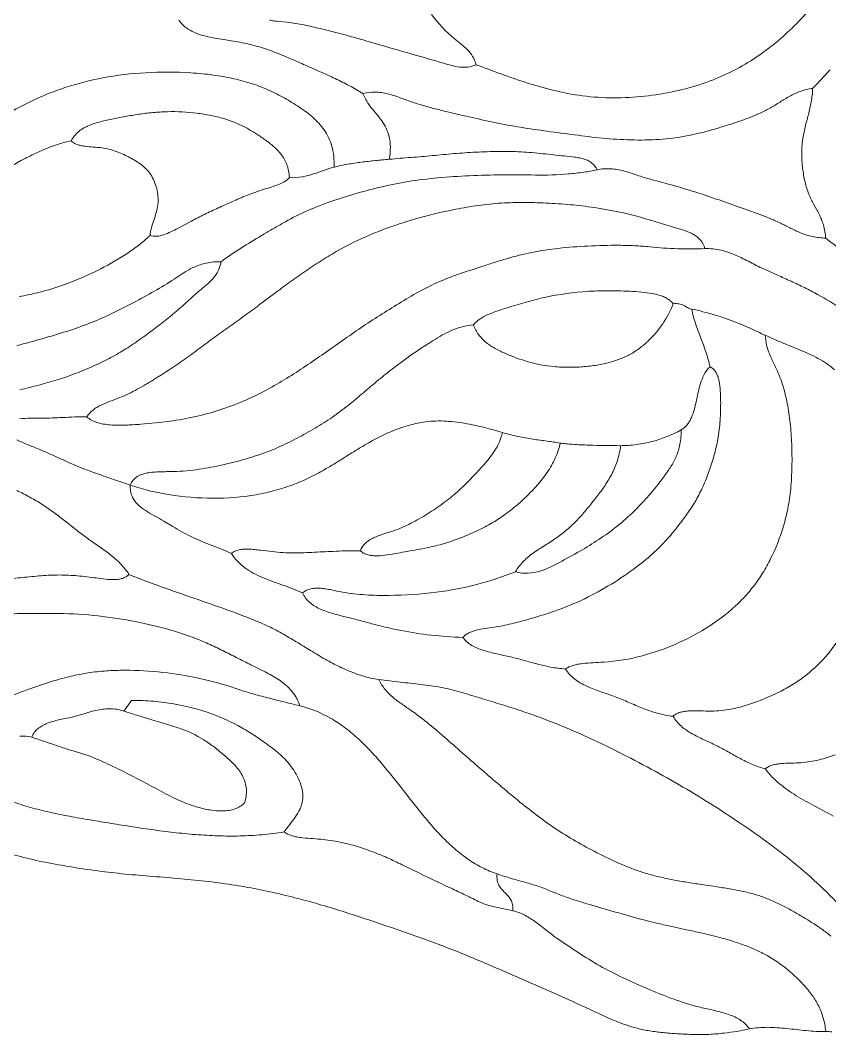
# Model space of a CAD drawing. Header units: millimetres. Extents: x 3808 to 296674, y 522 to 278159.
# Drawn here: x 174808 to 246065, y 536 to 89907 of the extents above; entities that cross this region are included whole.
import ezdxf

# ---------------------------------------------------------------- set-up
doc = ezdxf.new("R2010")
doc.units = ezdxf.units.MM
doc.layers.add('03_SMOOTH_PATHS_WATER_BRIDGES', color=7, linetype='CONTINUOUS', lineweight=18)

msp = doc.modelspace()

# ---------------------------------------------------------------- linework, layer by layer
at = {"layer": '03_SMOOTH_PATHS_WATER_BRIDGES'}
for points in [[(244249, 90803, -0.022248), (242754, 89227, -0.02189), (241134, 87786, -0.026214), (239361, 86493, -0.059424), (235194, 84437, -0.028075), (232741, 83722, -0.02677), (230104, 83257, -0.027776), (227376, 83076, -0.030901), (224647, 83213, -0.028585), (221998, 83678, -0.019564), (219472, 84377, -0.010778), (217105, 85189, -0.001189), (214931, 85995, -0.082846), (214219, 85785, -0.06025), (213493, 85787, -0.033619), (212767, 85927, -0.01004), (212055, 86129, 0.002806), (209370, 86906, -0.001353), (206662, 87686), (205319, 88078, 0.003618), (203971, 88459, 0.006851), (201203, 89170, 0.009828), (199793, 89493, 0.023462), (198298, 89730), (197507, 89808, -0.011287), (197122, 89858, -0.020504), (196758, 89929, -0.032535)], [(196758, 89929, 0.020504), (197122, 89858, 0.011287), (197507, 89808), (198298, 89730, -0.023462), (199793, 89493, -0.009828), (201203, 89170, -0.006851), (203971, 88459, -0.003618), (205319, 88078), (206662, 87686, 0.001353), (209370, 86906, -0.002806), (212055, 86129, 0.01004), (212767, 85927, 0.033619), (213493, 85787, 0.06025), (214219, 85785, 0.082846), (214931, 85995, 0.075037), (214624, 86730, 0.057125), (214165, 87314, 0.028332), (213617, 87808, -0.001077), (213040, 88274, -0.060029), (211016, 90412, -0.024519)], [(244249, 90803, -0.022248), (242754, 89227, -0.02189), (241134, 87786, -0.026214), (239361, 86493, -0.059424), (235194, 84437, -0.028075), (232741, 83722, -0.02677), (230104, 83257, -0.027776), (227376, 83076, -0.030901), (224647, 83213, -0.028585), (221998, 83678, -0.019564), (219472, 84377, -0.010778), (217105, 85189, -0.001189), (214931, 85995, 0.075037), (214624, 86730, 0.057125), (214165, 87314, 0.028332), (213617, 87808, -0.001077), (213040, 88274, -0.060029), (211016, 90412, -0.024519)], [(173122, 81285, -0.065241), (178736, 83977, -0.03278), (182084, 84837, -0.032114), (185816, 85292, -0.030586), (189819, 85279, -0.017266), (191775, 85085, -0.021188), (193601, 84762, -0.025067), (195245, 84310, -0.025342), (196726, 83735, -0.023459), (198083, 83049, -0.019551), (199355, 82260, -0.012143), (199967, 81828, -0.01956), (200550, 81359, -0.027147), (201085, 80839, -0.034337), (201556, 80253, -0.083295), (202230, 78827, -0.04162), (202399, 77958, -0.037731), (202431, 76968, -0.017475), (203631, 77223, -0.012141), (204845, 77407, -0.006849), (206068, 77545, -0.001613), (207292, 77662, 0.047416), (207387, 78770, 0.056143), (207276, 79672, 0.054404), (207006, 80415, 0.039855), (206627, 81048, 0.018142), (206186, 81620, -0.005405), (205731, 82178, -0.02852), (205312, 82772, -0.047831), (204977, 83449, 0.019302), (203783, 84144, 0.012394), (202521, 84775, 0.006108), (201220, 85367), (199906, 85945, 0.001761), (198595, 86523, 0.010664), (197259, 87073, 0.018568), (195855, 87557, 0.024532), (194343, 87934, 0.008923), (193539, 88076), (192720, 88203, -0.006902), (191909, 88339, -0.015688), (191129, 88506, -0.026556), (190403, 88726, -0.040417), (189753, 89022, -0.056512), (189202, 89416, -0.069589), (188773, 89931, 0.039869)], [(188773, 89931, 0.069589), (189202, 89416, 0.056512), (189753, 89022, 0.040417), (190403, 88726, 0.026556), (191129, 88506, 0.015688), (191909, 88339, 0.006902), (192720, 88203), (193539, 88076, -0.008923), (194343, 87934, -0.024532), (195855, 87557, -0.018568), (197259, 87073, -0.010664), (198595, 86523, -0.001761), (199906, 85945), (201220, 85367, -0.006108), (202521, 84775, -0.012394), (203783, 84144, -0.019302), (204977, 83449, -0.075671), (206074, 83580, -0.029773), (206610, 83532, -0.022888), (207140, 83427, -0.015894), (207666, 83280, -0.009163), (208188, 83106, 0.000946), (209230, 82731, 0.012111), (210279, 82395, 0.008649), (211337, 82105, 0.005016), (212407, 81842), (213492, 81591, 0.002634), (215710, 81087, 0.009288), (217986, 80627, 0.009175), (220313, 80256, 0.002521), (222692, 79934, 0.004561), (225128, 79624, 0.014667), (227621, 79406, 0.021375), (230146, 79371, 0.027466), (232593, 79574, 0.026992), (234864, 80030, 0.00884), (235940, 80325, 0.005303), (236987, 80644, 0.005656), (238010, 80977, 0.01033), (239001, 81335, 0.015421), (239950, 81734, 0.020923), (240846, 82190, 0.011083), (241692, 82704, -0.014716), (242546, 83213, -0.038027), (243479, 83641, -0.052791), (244560, 83912, 0.002496), (246103, 85552, -0.006562)], [(174021, 77068, -0.015921), (175226, 77731, -0.012076), (176491, 78338, -0.021212), (177814, 78880, -0.038183), (179282, 79282, -0.097032), (179898, 80065, -0.040393), (180294, 80354, -0.032093), (180738, 80588, -0.023802), (181224, 80779, -0.016385), (181743, 80936, -0.014175), (182855, 81192, -0.005502), (184022, 81425, -0.009523), (185232, 81627, -0.013408), (186478, 81778, -0.017219), (187756, 81854, -0.036271), (190340, 81724, -0.01933), (191574, 81525, -0.022511), (192715, 81241, -0.049303), (194658, 80447, -0.01972), (195509, 79952, -0.013951), (196320, 79404, -0.024071), (197102, 78798, -0.051564), (197785, 78080, -0.074942), (198279, 77184, -0.040417), (198428, 76648, -0.038575), (198495, 76042, 0.049407), (199638, 76126, 0.034324), (200626, 76374, 0.007787), (201532, 76687, -0.023115), (202431, 76968, 0.037731), (202399, 77958, 0.04162), (202230, 78827, 0.083295), (201556, 80253, 0.034337), (201085, 80839, 0.027147), (200550, 81359, 0.01956), (199967, 81828, 0.012143), (199355, 82260, 0.019551), (198083, 83049, 0.023459), (196726, 83735, 0.025342), (195245, 84310, 0.025067), (193601, 84762, 0.021188), (191775, 85085, 0.017266), (189819, 85279, 0.030586), (185816, 85292, 0.032114), (182084, 84837, 0.03278), (178736, 83977, 0.065241), (173122, 81285, 0.057421)], [(246103, 85552, -0.002496), (244560, 83912, -0.03952), (244439, 82714, -0.019683), (244187, 81592, 0.004103), (243901, 80488, 0.026973), (243681, 79341, 0.032743), (243605, 78116, 0.028899), (243681, 76865, 0.029751), (243895, 75665, 0.036192), (244233, 74591, 0.0181), (244444, 74122, 0.010163), (244671, 73684), (244902, 73261, -0.009147), (245126, 72833, -0.043035), (245507, 71893, -0.056142), (245718, 70718, 0.019534), (248723, 68515, 0.024372)], [(174021, 77068, -0.015921), (175226, 77731, -0.012076), (176491, 78338, -0.021212), (177814, 78880, -0.038183), (179282, 79282, 0.063532), (179521, 79099, 0.047465), (179807, 78966, 0.032332), (180130, 78874, 0.020401), (180483, 78813, 0.014417), (181237, 78742, -0.014927), (181995, 78669, -0.056577), (183334, 78326, -0.020186), (183924, 78075, -0.012913), (184475, 77795, -0.014787), (184995, 77499, -0.026858), (185477, 77168, -0.037921), (185912, 76778, -0.045086), (186288, 76304, -0.043221), (186596, 75730, -0.040698), (186816, 75079, -0.042458), (186929, 74381, -0.047675), (186916, 73667, -0.03792), (186772, 72964, -0.012212), (186559, 72277, 0.013308), (186352, 71605, 0.043027), (186227, 70949, -0.025117), (185229, 70092, -0.020075), (184130, 69308, -0.015899), (182955, 68591, -0.012434), (181732, 67936, -0.026158), (179174, 66800, -0.029873), (176309, 65903, -0.01951), (174710, 65564, -0.030641)], [(174514, 61251, 0.007878), (176729, 61851, 0.008173), (178894, 62502, 0.016551), (180973, 63240, 0.017642), (182929, 64102, 0.009555), (184797, 65050, 0.008512), (186616, 66046, 0.015378), (188364, 67113), (188787, 67394, -0.006455), (189214, 67671, -0.033958), (190125, 68169, -0.054355), (191183, 68520, -0.058493), (192477, 68634, -0.019067), (194227, 69828, -0.006391), (196056, 70944, -0.00188), (196978, 71492, -0.005335), (197911, 72029, -0.020459), (199856, 73026, -0.021798), (201957, 73869, -0.0138), (204185, 74586, -0.013289), (206506, 75207, -0.018382), (208957, 75698, -0.016871), (211577, 76023, -0.011124), (214333, 76211, -0.018396), (220152, 76274, 0.028361), (223084, 76367, 0.014694), (224410, 76523, 0.017512), (225579, 76736, 0.135977), (225136, 77331, 0.052325), (224819, 77528, 0.037922), (224452, 77673, 0.02558), (224045, 77777, 0.015864), (223608, 77851, 0.009304), (222686, 77954, -0.000586), (220812, 78156, 0.012841), (218896, 78315, 0.015615), (216909, 78353, 0.010527), (214913, 78288, 0.007274), (212976, 78157, 0.004526), (211089, 77985, -0.005105), (209214, 77823, 0.003825), (207292, 77662, 0.001613), (206068, 77545, 0.006849), (204845, 77407, 0.012141), (203631, 77223, 0.017475), (202431, 76968, 0.023115), (201532, 76687, -0.007787), (200626, 76374, -0.034324), (199638, 76126, -0.049407), (198495, 76042, -0.071652), (197995, 75653, -0.041257), (197385, 75370, -0.01725), (196713, 75146, 0.002585), (196026, 74940, 0.020157), (194724, 74469, 0.008038), (193479, 73937, 0.003342), (192236, 73380, 0.007573), (191026, 72806, 0.006871), (189870, 72211), (188694, 71586, -0.010966), (188071, 71269, -0.031528), (187438, 71012, -0.060879), (186817, 70882, -0.098904), (186227, 70949, -0.025117), (185229, 70092, -0.020075), (184130, 69308, -0.015899), (182955, 68591, -0.012434), (181732, 67936, -0.026158), (179174, 66800, -0.029873), (176309, 65903, -0.01951), (174710, 65564, -0.030641)], [(248723, 68515, -0.019534), (245718, 70718, -0.049137), (244548, 70856, -0.040599), (243549, 71166, -0.021189), (242650, 71575, 0.003132), (241778, 72012, 0.013133), (240876, 72416, 0.008808), (239941, 72788, 0.004805), (238984, 73138), (238018, 73479, 0.001285), (236081, 74159, 0.007239), (234116, 74812, 0.007635), (232098, 75409, 0.002991), (230045, 75969, -0.0119), (229527, 76123, -0.003366), (229002, 76297, 0.004629), (228468, 76471, 0.012379), (227923, 76630, 0.020015), (227363, 76753, 0.02731), (226788, 76824, 0.071784), (225579, 76736, -0.017512), (224410, 76523, -0.014694), (223084, 76367, -0.028361), (220152, 76274, 0.018396), (214333, 76211, 0.011124), (211577, 76023, 0.016871), (208957, 75698, 0.018382), (206506, 75207, 0.013289), (204185, 74586, 0.0138), (201957, 73869, 0.021798), (199856, 73026, 0.020459), (197911, 72029, 0.005335), (196978, 71492, 0.00188), (196056, 70944, 0.006391), (194227, 69828, 0.019067), (192477, 68634, -0.075768), (192238, 67838, -0.064305), (191828, 67211, -0.036726), (191311, 66693, -0.006321), (190750, 66219, 0.00957), (189650, 65249, -0.006507), (188557, 64273, -0.011755), (187418, 63342, -0.00639), (186239, 62448, -0.007759), (185037, 61580, -0.015508), (183785, 60763, -0.017616), (182455, 60022, -0.01472), (181052, 59354, -0.028523), (178042, 58224, -0.011234), (176429, 57765, -0.004611), (174773, 57350, -0.003715)], [(174732, 54806, -0.020706), (175719, 54847), (176696, 54847, 0.008302), (177615, 54870, 0.002154), (178530, 54913, -0.011657), (180671, 54977, -0.086737), (181216, 55573, -0.030916), (181553, 55806, -0.022347), (181923, 56007, -0.022088), (182725, 56346, 0.004066), (183549, 56662, 0.028407), (185095, 57395, 0.014247), (186533, 58236, 0.016235), (189284, 60049, 0.005793), (190601, 61013, -0.002439), (191910, 61984, -0.003414), (193238, 62936, 0.002809), (194569, 63887, 0.003877), (195879, 64858), (197181, 65837, -0.003635), (198492, 66806, -0.006177), (199826, 67752, -0.009078), (201198, 68664, -0.012329), (202620, 69523, -0.029747), (205667, 71031, -0.014068), (207318, 71671, -0.011921), (209034, 72238, -0.022777), (212650, 73160, -0.01298), (214614, 73518, -0.017603), (216652, 73763, -0.018035), (218722, 73856, -0.013188), (220829, 73819, -0.010945), (222969, 73682, -0.012618), (225056, 73450, -0.029924), (228850, 72701, -0.009319), (230626, 72195, 0.001841), (232385, 71665, -0.011132), (233256, 71398, -0.017887), (233668, 71241, -0.027744), (234050, 71055, -0.038897), (234391, 70828, -0.049747), (234682, 70549, -0.114842), (235069, 69792, -0.068732), (236508, 69647, -0.02587), (237177, 69451, -0.018915), (237820, 69197, -0.01173), (238444, 68905, -0.004514), (239054, 68596, 0.002831), (239657, 68288, 0.010526), (240257, 68000), (241462, 67461, -0.003024), (242660, 66916, -0.006359), (243840, 66353, -0.009857), (244989, 65758, -0.020191), (247169, 64448, -0.013189)], [(247169, 64448, 0.020191), (244989, 65758, 0.009857), (243840, 66353, 0.006359), (242660, 66916, 0.003024), (241462, 67461), (240257, 68000, -0.010526), (239657, 68288, -0.002831), (239054, 68596, 0.004514), (238444, 68905, 0.01173), (237820, 69197, 0.018915), (237177, 69451, 0.02587), (236508, 69647, 0.068732), (235069, 69792, -0.018377), (232681, 69780, -0.017441), (230216, 69951, 0.013568), (228882, 70048, 0.010358), (227505, 70084, 0.014215), (224759, 70015, 0.014654), (222197, 69815, 0.022624), (219837, 69453, 0.020758), (217637, 68901, 0.005312), (216577, 68579, 0.001661), (215529, 68244), (214489, 67907, 0.004864), (213462, 67561, 0.00846), (212459, 67192, 0.012333), (211489, 66789, 0.023106), (209665, 65863, 0.010279), (207938, 64836, 0.004497), (206248, 63773, 0.006573), (204591, 62680, 0.004599), (202972, 61552, -0.001539), (201358, 60414, -0.006416), (199718, 59297, -0.01005), (198034, 58229, -0.01488), (196286, 57238, -0.019974), (194425, 56350, -0.045672), (190253, 54997, -0.021378), (187959, 54589, -0.013849), (185429, 54322, -0.011856), (184060, 54237, -0.011805), (183380, 54230, -0.017038), (182726, 54260, -0.024176), (182112, 54339, -0.034217), (181554, 54477, -0.047997), (181069, 54686, -0.064363), (180671, 54977, 0.011657), (178530, 54913, -0.002154), (177615, 54870, -0.008302), (176696, 54847), (175719, 54847, 0.020706), (174732, 54806, 0.019692)], [(174773, 57350, 0.004611), (176429, 57765, 0.011234), (178042, 58224, 0.028523), (181052, 59354, 0.01472), (182455, 60022, 0.017616), (183785, 60763, 0.015508), (185037, 61580, 0.007759), (186239, 62448, 0.00639), (187418, 63342, 0.011755), (188557, 64273, 0.006507), (189650, 65249, -0.00957), (190750, 66219, 0.006321), (191311, 66693, 0.036726), (191828, 67211, 0.064305), (192238, 67838, 0.075768), (192477, 68634, 0.058493), (191183, 68520, 0.054355), (190125, 68169, 0.033958), (189214, 67671, 0.006455), (188787, 67394), (188364, 67113, -0.015378), (186616, 66046, -0.008512), (184797, 65050, -0.009555), (182929, 64102, -0.017642), (180973, 63240, -0.016551), (178894, 62502, -0.008173), (176729, 61851, -0.007878), (174514, 61251, -0.014328)], [(174504, 52956, 0.016206), (174973, 52725, 0.009487), (175462, 52514, 0.000615), (176462, 52114, -0.008475), (177439, 51693, -0.002163), (178397, 51256, 0.004297), (179359, 50822, 0.010472), (180346, 50412, 0.007178), (181370, 50032, 0.003554), (182415, 49669), (183462, 49314, -0.003348), (184491, 48958, -0.164048), (185068, 49685, -0.05928), (185492, 49893, -0.03979), (185985, 50024, -0.024639), (186529, 50096, -0.013417), (187108, 50129, -0.004472), (187704, 50141, 0.003718), (188301, 50153, 0.028676), (190551, 50354, 0.018739), (192626, 50743, 0.014887), (194590, 51238, 0.020696), (196439, 51845, 0.021045), (198158, 52583, 0.014232), (199781, 53419, 0.01328), (201335, 54323, 0.019201), (202805, 55311, 0.015698), (204178, 56395, 0.002118), (205508, 57523, -0.006424), (206853, 58637, -0.00979), (208238, 59710, -0.019898), (211164, 61697, -0.011772), (211932, 62158, -0.025779), (212751, 62568, -0.078914), (214699, 63079, -0.066297), (215275, 63587, -0.043202), (215978, 63975, -0.023459), (216765, 64282, -0.007517), (217590, 64548, -0.005725), (219252, 65050, -0.015436), (220979, 65491, -0.03868), (224828, 66028, -0.01756), (226908, 66080, -0.014712), (228993, 66000, -0.014532), (229999, 65907, -0.033622), (230923, 65734, -0.027147), (231336, 65600, -0.036122), (231707, 65426, -0.046085), (232028, 65205, -0.054727), (232292, 64931, -0.083542), (232811, 64919, -0.063535), (233211, 64780, -0.005279), (233556, 64601, 0.06407), (233912, 64468, -0.019075), (235886, 63965, -0.018945), (237537, 63405, -0.014002), (238996, 62798, -0.004763), (240394, 62153, 0.009599), (241414, 61699, 0.004214), (242394, 61296, -0.002142), (243328, 60917, -0.009466), (244209, 60535, -0.017632), (245033, 60124, -0.026122), (245795, 59657, -0.033726), (246488, 59108, -0.038655)], [(246488, 59108, 0.033726), (245795, 59657, 0.026122), (245033, 60124, 0.017632), (244209, 60535, 0.009466), (243328, 60917, 0.002142), (242394, 61296, -0.004214), (241414, 61699, -0.009599), (240394, 62153, 0.047922), (240511, 61276, 0.038396), (240751, 60524, 0.018461), (241061, 59842, -0.005816), (241385, 59173, -0.032532), (241933, 57734, -0.026836), (242331, 56148, -0.021841), (242588, 54428, -0.016879), (242721, 52564, -0.01483), (242740, 50579, -0.018809), (242632, 48641, -0.024398), (242382, 46908, -0.024138), (241994, 45339, -0.042751), (240866, 42479, -0.022802), (240160, 41202, -0.026334), (239352, 40031, -0.026265), (238434, 38964, -0.023065), (237415, 37993, -0.04085), (235125, 36314, -0.035618), (232513, 34956, -0.037783), (229572, 33924, -0.049298), (226169, 33359, -0.003378), (225226, 33309, 0.016377), (224304, 33238, 0.017584), (223873, 33173, 0.026038), (223473, 33076, 0.036897), (223113, 32939, 0.049772), (222801, 32755, 0.050709), (223169, 32267, 0.04308), (223617, 31861, 0.033237), (224132, 31522, 0.023545), (224698, 31234, 0.014904), (225301, 30984, 0.007258), (225926, 30757), (226559, 30537, -0.006914), (227185, 30310, -0.011707), (228390, 29810, 0.008471), (229588, 29302, 0.026872), (230862, 28868, 0.039112), (232292, 28588, -0.079367), (232559, 28799, -0.057009), (232897, 28940, -0.037134), (233292, 29024, -0.02301), (233730, 29064, -0.013081), (234200, 29074, -0.005493), (234687, 29065, 0.00903), (235660, 29049, 0.045345), (237396, 29226, 0.01777), (238173, 29406, 0.01234), (238910, 29624, 0.039297), (241632, 30733, 0.022714), (242857, 31422, 0.026464), (243983, 32210, 0.052095), (245923, 34098, 0.051983), (247475, 36376, 0.022934)], [(246412, 19792, 0.004459), (245585, 20237), (244752, 20678, -0.005303), (243927, 21126, -0.010368), (243123, 21595, -0.015719), (242354, 22100, -0.021342), (241634, 22653, -0.026993), (240976, 23268, -0.032106), (240394, 23958, -0.036052), (239210, 24369, -0.022421), (238139, 24890, -0.005155), (237118, 25459, 0.012844), (236084, 26015, 0.007089), (235546, 26271), (235002, 26522, -0.006841), (234463, 26778, -0.014181), (233943, 27053, -0.022163), (233453, 27359, -0.030678), (233006, 27708, -0.084624), (232292, 28588, -0.039112), (230862, 28868, -0.026872), (229588, 29302, -0.008471), (228390, 29810, 0.011707), (227185, 30310, 0.006914), (226559, 30537), (225926, 30757, -0.007258), (225301, 30984, -0.014904), (224698, 31234, -0.023545), (224132, 31522, -0.033237), (223617, 31861, -0.04308), (223169, 32267, -0.050709), (222801, 32755, -0.026893), (221497, 32929, -0.017261), (220294, 33202, -0.004189), (219135, 33518, 0.009723), (217967, 33823, 0.004825), (217364, 33958), (216758, 34089, -0.007879), (216162, 34229, -0.015038), (215588, 34392, -0.02351), (215049, 34591, -0.033623), (214558, 34839, -0.04481), (214129, 35148, -0.054602), (213773, 35532, -0.018883), (210968, 35736, -0.020718), (208354, 36136, -0.009236), (207118, 36404, -0.005543), (205916, 36703, -0.0015), (204727, 37016, 0.002628), (203535, 37327), (202934, 37479, -0.007041), (202341, 37639, -0.013924), (201768, 37820, -0.021931), (201228, 38033, -0.031369), (200734, 38292, -0.041821), (200298, 38609, -0.109148), (199653, 39468, 0.014502), (198792, 39823, 0.005343), (197904, 40149, -0.00331), (197012, 40472, -0.01228), (196142, 40818, -0.022324), (195321, 41213, -0.033814), (194574, 41680, -0.045919), (193926, 42248, -0.055572), (193403, 42940, 0.006265), (192517, 43304), (191613, 43662, -0.005688), (190716, 44028, -0.012062), (189848, 44419, -0.013145), (189024, 44846, -0.007639), (188232, 45299), (187449, 45766, 0.004281), (186655, 46234), (186250, 46467, -0.010624), (185852, 46708, -0.020912), (185477, 46968, -0.032466), (185141, 47260, -0.044592), (184859, 47593, -0.054448), (184646, 47980, -0.057845), (184518, 48431, -0.053343), (184491, 48958, 0.003348), (183462, 49314), (182415, 49669, -0.003554), (181370, 50032, -0.007178), (180346, 50412, -0.010472), (179359, 50822, -0.004297), (178397, 51256, 0.002163), (177439, 51693, 0.008475), (176462, 52114, -0.000615), (175462, 52514, -0.009487), (174973, 52725, -0.016206), (174504, 52956, -0.023673)], [(173426, 40645, -0.006519), (175018, 40816, -0.005424), (176641, 40967, -0.019277), (178259, 41038, -0.022235), (179856, 40962, -0.011776), (181479, 40774, 0.007876), (182308, 40668, 0.033393), (183103, 40630, 0.030291), (183471, 40663, 0.042274), (183810, 40743, 0.05522), (184114, 40881, 0.064599), (184375, 41088, 0.051769), (183609, 42047, 0.033348), (182695, 42858, 0.014239), (181698, 43586, -0.004156), (180683, 44296, -0.009256), (179701, 45038), (178736, 45796, 0.007651), (177760, 46543, 0.01586), (176742, 47248, 0.017554), (175658, 47890, 0.013402), (174516, 48475, 0.009578)], [(174516, 48475, -0.013402), (175658, 47890, -0.017554), (176742, 47248, -0.01586), (177760, 46543, -0.007651), (178736, 45796), (179701, 45038, 0.009256), (180683, 44296, 0.004156), (181698, 43586, -0.014239), (182695, 42858, -0.033348), (183609, 42047, -0.051769), (184375, 41088, 0.011012), (187202, 40006, 0.00345), (190096, 38993, -0.003838), (192986, 37978, -0.01145), (195804, 36892, -0.021075), (197154, 36259, -0.012908), (198458, 35536, -0.004792), (199735, 34768, 0.00333), (201003, 33999, 0.011675), (202281, 33276, 0.02036), (203589, 32643, 0.029092), (204944, 32146, 0.03686), (206366, 31829, 0.009045), (208246, 31598, -0.002934), (210066, 31398, -0.015855), (211836, 31135, -0.028475), (213570, 30719, 0.001007), (215274, 30203, -0.001679), (216951, 29693, -0.004476), (218599, 29170, -0.007342), (220216, 28614, -0.015327), (223354, 27366, -0.01076), (226372, 25978, -0.016962), (232109, 22957, -0.016811), (237541, 19611, -0.01017), (240132, 17818, -0.013493), (242616, 15920, -0.017034), (244968, 13885, -0.020799), (247154, 11683, -0.019858)], [(246168, 9227, 0.01803), (245342, 9853, 0.012281), (244470, 10434, 0.006791), (243570, 10985, 0.007139), (242651, 11518, 0.012918), (241701, 12019, 0.018067), (240701, 12469, 0.022167), (239631, 12850, 0.019422), (238480, 13150, 0.01203), (237266, 13387, 0.005816), (236013, 13586), (234747, 13771, -0.004013), (233491, 13966, -0.007024), (232259, 14185, -0.010378), (231063, 14441, -0.014227), (229917, 14746, -0.028361), (227788, 15520, -0.016805), (225815, 16449, -0.012059), (223926, 17462, -0.016115), (222125, 18563, -0.015302), (220423, 19765, -0.009149), (218795, 21038, -0.008458), (215642, 23690, -0.001607), (212546, 26401, 0.007042), (210986, 27742, 0.019221), (209350, 29006, 0.001251), (208492, 29600, -0.021419), (207664, 30223, -0.044984), (206933, 30944, -0.065064), (206366, 31829, -0.03686), (204944, 32146, -0.029092), (203589, 32643, -0.02036), (202281, 33276, -0.011675), (201003, 33999, -0.00333), (199735, 34768, 0.004792), (198458, 35536, 0.012908), (197154, 36259, 0.021075), (195804, 36892, 0.01145), (192986, 37978, 0.003838), (190096, 38993, -0.00345), (187202, 40006, -0.011012), (184375, 41088, -0.064599), (184114, 40881, -0.05522), (183810, 40743, -0.042274), (183471, 40663, -0.030291), (183103, 40630, -0.033393), (182308, 40668, -0.007876), (181479, 40774, 0.011776), (179856, 40962, 0.022235), (178259, 41038, 0.019277), (176641, 40967, 0.005424), (175018, 40816, 0.006519), (173426, 40645, 0.009725)], [(172799, 29916, -0.009184), (175403, 30917, -0.006708), (176759, 31394, -0.011658), (178167, 31831, -0.016171), (179635, 32199, -0.020097), (181175, 32467, -0.019703), (182788, 32613, -0.016492), (184447, 32644, -0.027206), (187757, 32412, -0.025547), (190865, 31867, -0.026336), (193708, 31058, 0.011703), (195048, 30634, 0.007786), (196405, 30263, 0.003045), (197841, 29904, -0.001157), (199421, 29514, 0.087575), (198765, 30727, 0.037035), (198319, 31211, 0.029635), (197810, 31632, 0.021746), (197253, 32005, 0.014187), (196661, 32342, 0.007146), (196047, 32657), (195425, 32966, -0.002928), (194185, 33593, 0.002582), (192944, 34223, 0.007992), (191682, 34829, 0.013119), (190380, 35389, 0.027749), (187599, 36310, 0.020917), (184559, 36999, 0.020711), (181255, 37477, 0.027093), (177744, 37646, -0.003566), (176836, 37647), (175916, 37653, 0.005001), (174998, 37648, 0.009638), (174098, 37618, 0.015069)], [(174098, 37618, -0.009638), (174998, 37648, -0.005001), (175916, 37653), (176836, 37647, 0.003566), (177744, 37646, -0.027093), (181255, 37477, -0.020711), (184559, 36999, -0.020917), (187599, 36310, -0.027749), (190380, 35389, -0.013119), (191682, 34829, -0.007992), (192944, 34223, -0.002582), (194185, 33593, 0.002928), (195425, 32966), (196047, 32657, -0.007146), (196661, 32342, -0.014187), (197253, 32005, -0.021746), (197810, 31632, -0.029635), (198319, 31211, -0.037035), (198765, 30727, -0.087575), (199421, 29514, -0.069685), (202129, 28415, -0.028926), (203324, 27630, -0.02378), (204433, 26720, -0.01846), (205474, 25709, -0.013321), (206460, 24621, -0.008467), (207408, 23478, -0.003852), (208333, 22306), (209251, 21128, 0.005208), (210178, 19967, 0.009969), (211128, 18847, 0.015054), (212117, 17792, 0.020482), (213162, 16826, 0.026072), (214278, 15973, 0.031338), (215479, 15256, 0.035481), (216782, 14699, 0.012444), (218100, 14283, 0.002532), (219276, 13952, -0.011184), (220367, 13626, -0.024217), (221427, 13224, 0.015556), (222518, 12786, 0.010325), (223657, 12397, 0.005616), (224826, 12038), (226010, 11693, 0.002191), (228383, 11006, 0.010055), (230807, 10370, 0.004889), (232054, 10087), (233313, 9817, -0.002485), (234569, 9544, -0.006276), (235806, 9253, -0.009785), (237011, 8928, -0.01307), (238171, 8557, -0.016801), (239275, 8131, -0.02101), (240311, 7638, -0.045394), (242160, 6429, -0.040146), (243741, 4953, -0.025745), (244436, 4119, -0.039344), (245029, 3182, -0.048215), (245472, 2094, -0.049481), (245718, 810, -0.013071), (246262, 798, -0.005163)], [(247475, 36376, -0.051983), (245923, 34098, -0.052095), (243983, 32210, -0.026464), (242857, 31422, -0.022714), (241632, 30733, -0.039297), (238910, 29624, -0.01234), (238173, 29406, -0.01777), (237396, 29226, -0.045345), (235660, 29049, -0.00903), (234687, 29065, 0.005493), (234200, 29074, 0.013081), (233730, 29064, 0.02301), (233292, 29024, 0.037134), (232897, 28940, 0.057009), (232559, 28799, 0.079367), (232292, 28588, 0.084624), (233006, 27708, 0.030678), (233453, 27359, 0.022163), (233943, 27053, 0.014181), (234463, 26778, 0.006841), (235002, 26522), (235546, 26271, -0.007089), (236084, 26015, -0.012844), (237118, 25459, 0.005155), (238139, 24890, 0.022421), (239210, 24369, 0.036052), (240394, 23958, -0.065398), (240665, 24148, -0.047121), (240993, 24281, -0.031511), (241366, 24368, -0.019936), (241775, 24421, -0.015507), (242653, 24465, 0.010328), (243539, 24501, 0.043863), (245124, 24756, 0.014468), (245842, 24959, 0.00751), (246535, 25187, 0.012594)], [(174768, 26834, -0.101351), (175810, 26736, -0.124831), (176356, 27495, -0.047564), (176741, 27762, -0.03467), (177182, 27971, -0.023344), (177668, 28136, -0.014053), (178185, 28269, -0.00623), (178720, 28385), (179259, 28495, 0.016991), (179798, 28629, 0.006094), (180340, 28791, -0.004154), (180891, 28957, -0.014028), (181454, 29106, -0.023585), (182034, 29212, -0.032268), (182634, 29254, -0.081302), (183912, 29051), (184606, 29977, -0.028377), (186565, 29916, -0.022513), (188336, 29675, -0.018686), (189999, 29314, -0.021717), (191549, 28845, -0.044964), (194302, 27582, -0.016958), (195571, 26801, -0.013626), (196757, 25967, -0.010411), (197308, 25542, -0.01847), (197828, 25090, -0.053784), (198772, 23998, -0.031454), (199184, 23314, -0.040728), (199504, 22558, -0.056172), (199671, 21768, -0.076655), (199626, 20980, -0.03812), (199510, 20597, -0.028938), (199340, 20227, -0.035538), (198901, 19533, -0.011689), (198426, 18918), (198212, 18647, 0.014338), (198032, 18403, 0.049842), (198331, 18218, 0.03706), (198677, 18080, 0.026146), (199061, 17980, 0.017579), (199475, 17909, 0.015939), (200358, 17825, -0.004585), (201259, 17758, -0.028615), (202942, 17509, -0.023118), (204479, 17113, -0.017621), (205919, 16617, -0.014079), (207284, 16047, -0.008205), (208597, 15426), (209892, 14788, 0.004365), (212515, 13539, -0.001526), (213830, 12920, -0.005413), (215129, 12287, 0.035939), (215781, 12017, 0.022682), (216479, 11822, 0.007117), (217262, 11652, -0.004729), (218171, 11458, 0.071457), (218143, 12008, 0.075744), (217986, 12431, 0.052898), (217745, 12768, 0.017118), (217463, 13065, -0.020103), (217182, 13363, -0.05547), (216947, 13706, -0.07644), (216799, 14137, -0.070142), (216782, 14699, -0.035481), (215479, 15256, -0.031338), (214278, 15973, -0.026072), (213162, 16826, -0.020482), (212117, 17792, -0.015054), (211128, 18847, -0.009969), (210178, 19967, -0.005208), (209251, 21128), (208333, 22306, 0.003852), (207408, 23478, 0.008467), (206460, 24621, 0.013321), (205474, 25709, 0.01846), (204433, 26720, 0.02378), (203324, 27630, 0.028926), (202129, 28415, 0.069685), (199421, 29514, 0.001157), (197841, 29904, -0.003045), (196405, 30263, -0.007786), (195048, 30634, -0.011703), (193708, 31058, 0.026336), (190865, 31867, 0.025547), (187757, 32412, 0.027206), (184447, 32644, 0.016492), (182788, 32613, 0.019703), (181175, 32467, 0.020097), (179635, 32199, 0.016171), (178167, 31831, 0.011658), (176759, 31394, 0.006708), (175403, 30917, 0.009184), (172799, 29916, 0.010366)], [(247154, 11683, 0.020799), (244968, 13885, 0.017034), (242616, 15920, 0.013493), (240132, 17818, 0.01017), (237541, 19611, 0.016811), (232109, 22957, 0.016962), (226372, 25978, 0.01076), (223354, 27366, 0.015327), (220216, 28614, 0.007342), (218599, 29170, 0.004476), (216951, 29693, 0.001679), (215274, 30203, -0.001007), (213570, 30719, 0.028475), (211836, 31135, 0.015855), (210066, 31398, 0.002934), (208246, 31598, -0.009045), (206366, 31829, 0.065064), (206933, 30944, 0.044984), (207664, 30223, 0.021419), (208492, 29600, -0.001251), (209350, 29006, -0.019221), (210986, 27742, -0.007042), (212546, 26401, 0.001607), (215642, 23690, 0.008458), (218795, 21038, 0.009149), (220423, 19765, 0.015302), (222125, 18563, 0.016115), (223926, 17462, 0.012059), (225815, 16449, 0.016805), (227788, 15520, 0.028361), (229917, 14746, 0.014227), (231063, 14441, 0.010378), (232259, 14185, 0.007024), (233491, 13966, 0.004013), (234747, 13771), (236013, 13586, -0.005816), (237266, 13387, -0.01203), (238480, 13150, -0.019422), (239631, 12850, -0.022167), (240701, 12469, -0.018067), (241701, 12019, -0.012918), (242651, 11518, -0.007139), (243570, 10985, -0.006791), (244470, 10434, -0.012281), (245342, 9853, -0.01803), (246168, 9227, -0.023924)], [(174768, 26834, -0.101351), (175810, 26736, -0.008538), (176734, 26440, -0.001693), (177708, 26107, 0.00416), (178711, 25769, 0.01011), (179724, 25459, -0.031554), (181632, 24783, -0.009862), (182525, 24384, -0.005201), (183398, 23962, -0.008841), (186823, 22184, 0.0026), (187656, 21737, 0.010998), (188509, 21309, 0.018073), (189416, 20918, 0.022796), (190412, 20584, 0.029655), (191509, 20336, 0.046318), (192632, 20254, 0.033047), (193172, 20303, 0.041711), (193682, 20428, 0.05097), (194149, 20639, 0.058171), (194560, 20949, 0.047187), (194700, 21663, 0.05231), (194695, 22307, 0.099038), (194335, 23412, 0.036602), (194021, 23890, 0.026624), (193644, 24331, 0.017303), (193226, 24741, 0.008745), (192787, 25129, 0.013694), (191895, 25858, 0.02235), (190962, 26514, 0.063243), (188818, 27532, 0.004372), (187577, 27924, 0.001398), (186304, 28310), (185061, 28687, -0.004832), (183912, 29051), (184606, 29977, -0.028377), (186565, 29916, -0.022513), (188336, 29675, -0.018686), (189999, 29314, -0.021717), (191549, 28845, -0.044964), (194302, 27582, -0.016958), (195571, 26801, -0.013626), (196757, 25967, -0.010411), (197308, 25542, -0.01847), (197828, 25090, -0.053784), (198772, 23998, -0.031454), (199184, 23314, -0.040728), (199504, 22558, -0.056172), (199671, 21768, -0.076655), (199626, 20980, -0.03812), (199510, 20597, -0.028938), (199340, 20227, -0.035538), (198901, 19533, -0.011689), (198426, 18918), (198212, 18647, 0.014338), (198032, 18403, -0.019141), (196087, 18155, -0.016603), (194136, 18047, -0.013995), (192184, 18059, -0.011399), (190236, 18169, -0.008852), (188297, 18358, -0.006356), (186372, 18606, -0.003885), (184466, 18890, -0.001393), (182583, 19191, -0.00183), (180730, 19496, -0.005423), (178920, 19821, -0.009371), (177168, 20189, -0.013809), (175489, 20623, -0.018825), (173897, 21148, -0.024382)], [(246535, 25187, -0.00751), (245842, 24959, -0.014468), (245124, 24756, -0.043863), (243539, 24501, -0.010328), (242653, 24465, 0.015507), (241775, 24421, 0.019936), (241366, 24368, 0.031511), (240993, 24281, 0.047121), (240665, 24148, 0.065398), (240394, 23958, 0.032106), (240976, 23268, 0.026993), (241634, 22653, 0.021342), (242354, 22100, 0.015719), (243123, 21595, 0.010368), (243927, 21126, 0.005303), (244752, 20678), (245585, 20237, -0.004459), (246412, 19792, -0.043116)], [(173897, 21148, 0.018825), (175489, 20623, 0.013809), (177168, 20189, 0.009371), (178920, 19821, 0.005423), (180730, 19496, 0.00183), (182583, 19191, 0.001393), (184466, 18890, 0.003885), (186372, 18606, 0.006356), (188297, 18358, 0.008852), (190236, 18169, 0.011399), (192184, 18059, 0.013995), (194136, 18047, 0.016603), (196087, 18155, 0.019141), (198032, 18403, 0.049842), (198331, 18218, 0.03706), (198677, 18080, 0.026146), (199061, 17980, 0.017579), (199475, 17909, 0.015939), (200358, 17825, -0.004585), (201259, 17758, -0.028615), (202942, 17509, -0.023118), (204479, 17113, -0.017621), (205919, 16617, -0.014079), (207284, 16047, -0.008205), (208597, 15426), (209892, 14788, 0.004365), (212515, 13539, -0.001526), (213830, 12920, -0.005413), (215129, 12287, 0.035939), (215781, 12017, 0.022682), (216479, 11822, 0.007117), (217262, 11652, -0.004729), (218171, 11458, -0.065208), (219233, 11059, -0.02207), (219724, 10772, -0.014916), (220197, 10448, -0.008058), (220657, 10100), (221111, 9742, 0.005238), (221565, 9391, 0.012199), (222025, 9059, 0.004144), (223889, 7802, 0.016706), (225823, 6612, 0.01794), (227888, 5550, 0.009491), (230048, 4583, 0.004816), (231150, 4123, 0.00873), (232276, 3687, 0.027551), (234663, 2952, 0.00472), (235296, 2804), (235933, 2660, -0.008832), (236559, 2503, -0.016572), (237158, 2321, -0.025808), (237717, 2098, -0.036803), (238221, 1820, -0.048597), (238655, 1473, -0.057912), (239005, 1042, -0.023406), (236770, 678, -0.015997), (235454, 568, -0.021181), (234098, 555, -0.005219), (232782, 614, -0.009667), (231538, 706, -0.014826), (230365, 850, -0.020646), (229264, 1066, -0.021448), (228231, 1364, -0.015957), (227252, 1728, -0.009569), (226310, 2135, -0.002692), (225388, 2560, 0.00433), (221718, 4231, 0.001652), (217991, 5861, 0.000915), (216128, 6673, 0.004524), (214249, 7467, 0.010375), (210383, 8954, 0.005448), (206415, 10337, 0.002515), (204409, 11006, 0.004862), (202377, 11650, 0.014669), (198183, 12807, 0.02029), (193731, 13706, 0.009958), (191378, 14029, 0.007223), (188951, 14278, 0.002312), (186477, 14480, -0.004924), (184015, 14693, -0.015714), (179289, 15318, -0.009083), (177021, 15726, -0.014182), (174842, 16224, -0.013805), (172773, 16829, -0.006297)]]:
    msp.add_lwpolyline(points, format="xyb", dxfattribs=at)
for points in [[(204977, 83449, -0.075671), (206074, 83580, -0.029773), (206610, 83532, -0.022888), (207140, 83427, -0.015894), (207666, 83280, -0.009163), (208188, 83106, 0.000946), (209230, 82731, 0.012111), (210279, 82395, 0.008649), (211337, 82105, 0.005016), (212407, 81842), (213492, 81591, 0.002634), (215710, 81087, 0.009288), (217986, 80627, 0.009175), (220313, 80256, 0.002521), (222692, 79934, 0.004561), (225128, 79624, 0.014667), (227621, 79406, 0.021375), (230146, 79371, 0.027466), (232593, 79574, 0.026992), (234864, 80030, 0.00884), (235940, 80325, 0.005303), (236987, 80644, 0.005656), (238010, 80977, 0.01033), (239001, 81335, 0.015421), (239950, 81734, 0.020923), (240846, 82190, 0.011083), (241692, 82704, -0.014716), (242546, 83213, -0.038027), (243479, 83641, -0.052791), (244560, 83912, -0.03952), (244439, 82714, -0.019683), (244187, 81592, 0.004103), (243901, 80488, 0.026973), (243681, 79341, 0.032743), (243605, 78116, 0.028899), (243681, 76865, 0.029751), (243895, 75665, 0.036192), (244233, 74591, 0.0181), (244444, 74122, 0.010163), (244671, 73684), (244902, 73261, -0.009147), (245126, 72833, -0.043035), (245507, 71893, -0.056142), (245718, 70718, -0.049137), (244548, 70856, -0.040599), (243549, 71166, -0.021189), (242650, 71575, 0.003132), (241778, 72012, 0.013133), (240876, 72416, 0.008808), (239941, 72788, 0.004805), (238984, 73138), (238018, 73479, 0.001285), (236081, 74159, 0.007239), (234116, 74812, 0.007635), (232098, 75409, 0.002991), (230045, 75969, -0.0119), (229527, 76123, -0.003366), (229002, 76297, 0.004629), (228468, 76471, 0.012379), (227923, 76630, 0.020015), (227363, 76753, 0.02731), (226788, 76824, 0.071784), (225579, 76736, 0.135977), (225136, 77331, 0.052325), (224819, 77528, 0.037922), (224452, 77673, 0.02558), (224045, 77777, 0.015864), (223608, 77851, 0.009304), (222686, 77954, -0.000586), (220812, 78156, 0.012841), (218896, 78315, 0.015615), (216909, 78353, 0.010527), (214913, 78288, 0.007274), (212976, 78157, 0.004526), (211089, 77985, -0.005105), (209214, 77823, 0.003825), (207292, 77662, 0.047416), (207387, 78770, 0.056143), (207276, 79672, 0.054404), (207006, 80415, 0.039855), (206627, 81048, 0.018142), (206186, 81620, -0.005405), (205731, 82178, -0.02852), (205312, 82772, -0.047831)], [(179282, 79282, -0.097032), (179898, 80065, -0.040393), (180294, 80354, -0.032093), (180738, 80588, -0.023802), (181224, 80779, -0.016385), (181743, 80936, -0.014175), (182855, 81192, -0.005502), (184022, 81425, -0.009523), (185232, 81627, -0.013408), (186478, 81778, -0.017219), (187756, 81854, -0.036271), (190340, 81724, -0.01933), (191574, 81525, -0.022511), (192715, 81241, -0.049303), (194658, 80447, -0.01972), (195509, 79952, -0.013951), (196320, 79404, -0.024071), (197102, 78798, -0.051564), (197785, 78080, -0.074942), (198279, 77184, -0.040417), (198428, 76648, -0.038575), (198495, 76042, -0.071652), (197995, 75653, -0.041257), (197385, 75370, -0.01725), (196713, 75146, 0.002585), (196026, 74940, 0.020157), (194724, 74469, 0.008038), (193479, 73937, 0.003342), (192236, 73380, 0.007573), (191026, 72806, 0.006871), (189870, 72211), (188694, 71586, -0.010966), (188071, 71269, -0.031528), (187438, 71012, -0.060879), (186817, 70882, -0.098904), (186227, 70949, -0.043027), (186352, 71605, -0.013308), (186559, 72277, 0.012212), (186772, 72964, 0.03792), (186916, 73667, 0.047675), (186929, 74381, 0.042458), (186816, 75079, 0.040698), (186596, 75730, 0.043221), (186288, 76304, 0.045086), (185912, 76778, 0.037921), (185477, 77168, 0.026858), (184995, 77499, 0.014787), (184475, 77795, 0.012913), (183924, 78075, 0.020186), (183334, 78326, 0.056577), (181995, 78669, 0.014927), (181237, 78742, -0.014417), (180483, 78813, -0.020401), (180130, 78874, -0.032332), (179807, 78966, -0.047465), (179521, 79099, -0.063532)], [(235069, 69792, 0.114842), (234682, 70549, 0.049747), (234391, 70828, 0.038897), (234050, 71055, 0.027744), (233668, 71241, 0.017887), (233256, 71398, 0.011132), (232385, 71665, -0.001841), (230626, 72195, 0.009319), (228850, 72701, 0.029924), (225056, 73450, 0.012618), (222969, 73682, 0.010945), (220829, 73819, 0.013188), (218722, 73856, 0.018035), (216652, 73763, 0.017603), (214614, 73518, 0.01298), (212650, 73160, 0.022777), (209034, 72238, 0.011921), (207318, 71671, 0.014068), (205667, 71031, 0.029747), (202620, 69523, 0.012329), (201198, 68664, 0.009078), (199826, 67752, 0.006177), (198492, 66806, 0.003635), (197181, 65837), (195879, 64858, -0.003877), (194569, 63887, -0.002809), (193238, 62936, 0.003414), (191910, 61984, 0.002439), (190601, 61013, -0.005793), (189284, 60049, -0.016235), (186533, 58236, -0.014247), (185095, 57395, -0.028407), (183549, 56662, -0.004066), (182725, 56346, 0.022088), (181923, 56007, 0.022347), (181553, 55806, 0.030916), (181216, 55573, 0.086737), (180671, 54977, 0.064363), (181069, 54686, 0.047997), (181554, 54477, 0.034217), (182112, 54339, 0.024176), (182726, 54260, 0.017038), (183380, 54230, 0.011805), (184060, 54237, 0.011856), (185429, 54322, 0.013849), (187959, 54589, 0.021378), (190253, 54997, 0.045672), (194425, 56350, 0.019974), (196286, 57238, 0.01488), (198034, 58229, 0.01005), (199718, 59297, 0.006416), (201358, 60414, 0.001539), (202972, 61552, -0.004599), (204591, 62680, -0.006573), (206248, 63773, -0.004497), (207938, 64836, -0.010279), (209665, 65863, -0.023106), (211489, 66789, -0.012333), (212459, 67192, -0.00846), (213462, 67561, -0.004864), (214489, 67907), (215529, 68244, -0.001661), (216577, 68579, -0.005312), (217637, 68901, -0.020758), (219837, 69453, -0.022624), (222197, 69815, -0.014654), (224759, 70015, -0.014215), (227505, 70084, -0.010358), (228882, 70048, -0.013568), (230216, 69951, 0.017441), (232681, 69780, 0.018377)], [(232292, 64931, 0.054727), (232028, 65205, 0.046085), (231707, 65426, 0.036122), (231336, 65600, 0.027147), (230923, 65734, 0.033622), (229999, 65907, 0.014532), (228993, 66000, 0.014712), (226908, 66080, 0.01756), (224828, 66028, 0.03868), (220979, 65491, 0.015436), (219252, 65050, 0.005725), (217590, 64548, 0.007517), (216765, 64282, 0.023459), (215978, 63975, 0.043202), (215275, 63587, 0.066297), (214699, 63079, 0.072467), (215172, 62195, 0.063588), (215829, 61517, 0.043561), (216626, 60988, 0.022785), (217523, 60551, 0.034456), (219513, 59825, 0.04604), (221794, 59393, 0.022546), (223049, 59333, 0.020582), (224332, 59382, 0.021347), (225580, 59533, 0.025281), (226734, 59782, 0.030974), (227748, 60125, 0.033531), (228633, 60559, 0.032815), (229417, 61083, 0.028669), (230125, 61696, 0.051566), (231367, 63175, 0.056333)], [(232292, 64931, -0.056333), (231367, 63175, -0.051566), (230125, 61696, -0.028669), (229417, 61083, -0.032815), (228633, 60559, -0.033531), (227748, 60125, -0.030974), (226734, 59782, -0.025281), (225580, 59533, -0.021347), (224332, 59382, -0.020582), (223049, 59333, -0.022546), (221794, 59393, -0.04604), (219513, 59825, -0.034456), (217523, 60551, -0.022785), (216626, 60988, -0.043561), (215829, 61517, -0.063588), (215172, 62195, -0.072467), (214699, 63079, 0.078914), (212751, 62568, 0.025779), (211932, 62158, 0.011772), (211164, 61697, 0.019898), (208238, 59710, 0.00979), (206853, 58637, 0.006424), (205508, 57523, -0.002118), (204178, 56395, -0.015698), (202805, 55311, -0.019201), (201335, 54323, -0.01328), (199781, 53419, -0.014232), (198158, 52583, -0.021045), (196439, 51845, -0.020696), (194590, 51238, -0.014887), (192626, 50743, -0.018739), (190551, 50354, -0.028676), (188301, 50153, -0.003718), (187704, 50141, 0.004472), (187108, 50129, 0.013417), (186529, 50096, 0.024639), (185985, 50024, 0.03979), (185492, 49893, 0.05928), (185068, 49685, 0.164048), (184491, 48958, 0.025016), (186078, 48490, 0.019886), (187882, 48127, 0.037417), (191779, 47793, 0.046264), (195561, 48111, 0.023157), (197311, 48507, 0.02438), (198927, 49038, 0.023054), (200394, 49684, 0.016458), (201748, 50414, 0.008129), (203041, 51196, -0.000869), (204324, 51998, -0.010808), (205646, 52783, -0.021099), (207049, 53498, -0.029783), (208574, 54088, -0.035649), (210261, 54496, -0.027719), (211165, 54594, -0.022709), (212085, 54601, -0.03301), (213924, 54403, -0.020252), (215678, 54025, -0.009313), (217245, 53588, 0.020206), (218634, 53241, 0.013311), (219947, 53005, 0.004506), (221182, 52830, -0.006316), (222338, 52662, 0.014742), (222826, 52600, 0.007895), (223433, 52550, 0.008229), (224870, 52479, 0.007951), (227662, 52431, 0.034269), (229065, 52528, 0.031079), (230447, 52806, 0.0604), (232986, 53819, 0.09866), (233519, 54273, 0.037536), (233722, 54570, 0.028839), (233890, 54904, 0.035521), (234148, 55656, 0.013278), (234346, 56478, -0.004888), (234532, 57314, -0.024295), (234758, 58111, -0.049979), (235075, 58816, -0.082498), (235532, 59375, 0.028317), (235165, 60686, 0.009708), (234716, 61915, -0.011209), (234270, 63147, -0.02945), (233912, 64468, -0.06407), (233556, 64601, 0.005279), (233211, 64780, 0.063535), (232811, 64919, 0.083542)], [(233912, 64468, 0.02945), (234270, 63147, 0.011209), (234716, 61915, -0.009708), (235165, 60686, -0.028317), (235532, 59375, -0.073988), (235798, 59200, -0.063524), (236008, 58957, -0.048236), (236168, 58656, -0.034636), (236285, 58306, -0.040911), (236418, 57501, -0.018004), (236462, 56622, -0.020266), (236428, 54867, -0.024251), (236249, 53210, -0.025776), (235927, 51704, -0.019575), (235494, 50316, -0.018081), (234980, 49005, -0.024125), (234377, 47780, -0.023097), (233676, 46656, -0.01327), (232907, 45601, -0.011487), (232096, 44587, -0.018451), (231230, 43627, -0.019751), (230292, 42741, -0.015256), (229289, 41919, -0.023685), (227137, 40420, -0.025258), (224806, 39101, -0.027812), (222252, 38005, -0.011111), (220888, 37542, -0.00704), (219483, 37121, -0.010955), (218043, 36738, -0.02098), (216521, 36437), (215722, 36323, 0.023793), (214954, 36178, 0.023903), (214602, 36073, 0.034413), (214282, 35936, 0.046629), (214003, 35759, 0.057963), (213773, 35532, 0.054602), (214129, 35148, 0.04481), (214558, 34839, 0.033623), (215049, 34591, 0.02351), (215588, 34392, 0.015038), (216162, 34229, 0.007879), (216758, 34089), (217364, 33958, -0.004825), (217967, 33823, -0.009723), (219135, 33518, 0.004189), (220294, 33202, 0.017261), (221497, 32929, 0.026893), (222801, 32755, -0.049772), (223113, 32939, -0.036897), (223473, 33076, -0.026038), (223873, 33173, -0.017584), (224304, 33238, -0.016377), (225226, 33309, 0.003378), (226169, 33359, 0.049298), (229572, 33924, 0.037783), (232513, 34956, 0.035618), (235125, 36314, 0.04085), (237415, 37993, 0.023065), (238434, 38964, 0.026265), (239352, 40031, 0.026334), (240160, 41202, 0.022802), (240866, 42479, 0.042751), (241994, 45339, 0.024138), (242382, 46908, 0.024398), (242632, 48641, 0.018809), (242740, 50579, 0.01483), (242721, 52564, 0.016879), (242588, 54428, 0.021841), (242331, 56148, 0.026836), (241933, 57734, 0.032532), (241385, 59173, 0.005816), (241061, 59842, -0.018461), (240751, 60524, -0.038396), (240511, 61276, -0.047922), (240394, 62153, 0.004763), (238996, 62798, 0.014002), (237537, 63405, 0.018945), (235886, 63965, 0.019075)], [(235532, 59375, 0.082498), (235075, 58816, 0.049979), (234758, 58111, 0.024295), (234532, 57314, 0.004888), (234346, 56478, -0.013278), (234148, 55656, -0.035521), (233890, 54904, -0.028839), (233722, 54570, -0.037536), (233519, 54273, -0.09866), (232986, 53819, -0.053526), (232882, 52550, -0.052285), (232558, 51494, -0.039256), (232081, 50587, -0.01891), (231520, 49769, -0.017676), (230313, 48233, -0.02191), (228993, 46804, -0.045405), (225958, 44306, -0.017921), (224288, 43261, -0.007364), (222505, 42268, -0.012987), (221562, 41779, -0.037321), (220572, 41384, -0.062557), (219523, 41195, -0.079409), (218403, 41319, -0.029732), (215089, 40222, -0.034001), (211426, 39517, -0.02767), (207267, 39239, -0.0192), (205196, 39287, -0.029285), (203180, 39530, -0.002653), (202195, 39726, 0.010076), (201718, 39810, 0.019137), (201256, 39865, 0.030094), (200815, 39873, 0.042818), (200398, 39820, 0.118798), (199653, 39468, 0.109148), (200298, 38609, 0.041821), (200734, 38292, 0.031369), (201228, 38033, 0.021931), (201768, 37820, 0.013924), (202341, 37639, 0.007041), (202934, 37479), (203535, 37327, -0.002628), (204727, 37016, 0.0015), (205916, 36703, 0.005543), (207118, 36404, 0.009236), (208354, 36136, 0.020718), (210968, 35736, 0.018883), (213773, 35532, -0.057963), (214003, 35759, -0.046629), (214282, 35936, -0.034413), (214602, 36073, -0.023903), (214954, 36178, -0.023793), (215722, 36323), (216521, 36437, 0.02098), (218043, 36738, 0.010955), (219483, 37121, 0.00704), (220888, 37542, 0.011111), (222252, 38005, 0.027812), (224806, 39101, 0.025258), (227137, 40420, 0.023685), (229289, 41919, 0.015256), (230292, 42741, 0.019751), (231230, 43627, 0.018451), (232096, 44587, 0.011487), (232907, 45601, 0.01327), (233676, 46656, 0.023097), (234377, 47780, 0.024125), (234980, 49005, 0.018081), (235494, 50316, 0.019575), (235927, 51704, 0.025776), (236249, 53210, 0.024251), (236428, 54867, 0.020266), (236462, 56622, 0.018004), (236418, 57501, 0.040911), (236285, 58306, 0.034636), (236168, 58656, 0.048236), (236008, 58957, 0.063524), (235798, 59200, 0.073988)], [(217245, 53588, 0.009313), (215678, 54025, 0.020252), (213924, 54403, 0.03301), (212085, 54601, 0.022709), (211165, 54594, 0.027719), (210261, 54496, 0.035649), (208574, 54088, 0.029783), (207049, 53498, 0.021099), (205646, 52783, 0.010808), (204324, 51998, 0.000869), (203041, 51196, -0.008129), (201748, 50414, -0.016458), (200394, 49684, -0.023054), (198927, 49038, -0.02438), (197311, 48507, -0.023157), (195561, 48111, -0.046264), (191779, 47793, -0.037417), (187882, 48127, -0.019886), (186078, 48490, -0.025016), (184491, 48958, 0.053343), (184518, 48431, 0.057845), (184646, 47980, 0.054448), (184859, 47593, 0.044592), (185141, 47260, 0.032466), (185477, 46968, 0.020912), (185852, 46708, 0.010624), (186250, 46467), (186655, 46234, -0.004281), (187449, 45766), (188232, 45299, 0.007639), (189024, 44846, 0.013145), (189848, 44419, 0.012062), (190716, 44028, 0.005688), (191613, 43662), (192517, 43304, -0.006265), (193403, 42940, -0.076805), (193703, 43136, -0.055896), (194069, 43254, -0.037216), (194490, 43308, -0.02381), (194953, 43312, -0.01439), (195445, 43278, -0.007316), (195957, 43222, 0.00308), (196987, 43093, 0.02714), (198901, 42988, 0.008745), (199810, 43002, 0.004366), (200714, 43040, -0.002316), (202602, 43132, -0.011946), (204745, 43171, -0.116157), (205209, 43853, -0.04389), (205533, 44103, -0.031698), (205902, 44308, -0.020647), (206304, 44479, -0.011161), (206728, 44628), (207161, 44768, 0.005462), (207593, 44909, 0.034777), (209199, 45592, 0.023172), (210656, 46425, 0.018138), (212022, 47353, 0.022137), (213294, 48375, 0.020056), (214462, 49497, 0.011505), (215557, 50691, 0.011566), (216084, 51310, 0.027005), (216565, 51976, 0.040118), (216965, 52723, 0.047626)], [(227662, 52431, 0.034269), (229065, 52528, 0.031079), (230447, 52806, 0.0604), (232986, 53819, -0.053526), (232882, 52550, -0.052285), (232558, 51494, -0.039256), (232081, 50587, -0.01891), (231520, 49769, -0.017676), (230313, 48233, -0.02191), (228993, 46804, -0.045405), (225958, 44306, -0.017921), (224288, 43261, -0.007364), (222505, 42268, -0.012987), (221562, 41779, -0.037321), (220572, 41384, -0.062557), (219523, 41195, -0.079409), (218403, 41319, -0.072082), (219138, 42280, -0.0253), (219587, 42681, -0.017554), (220073, 43045, -0.010075), (220583, 43385, -0.002906), (221105, 43713, 0.004158), (221625, 44043, 0.011388), (222131, 44385, 0.02761), (223071, 45142, 0.021554), (223926, 45981, 0.015037), (224719, 46882, 0.008498), (225473, 47825, 0.013767), (226196, 48801, 0.029802), (226842, 49855, 0.042296), (227351, 51046, 0.047827)], [(217245, 53588, -0.047626), (216965, 52723, -0.040118), (216565, 51976, -0.027005), (216084, 51310, -0.011566), (215557, 50691, -0.011505), (214462, 49497, -0.020056), (213294, 48375, -0.022137), (212022, 47353, -0.018138), (210656, 46425, -0.023172), (209199, 45592, -0.034777), (207593, 44909, -0.005462), (207161, 44768), (206728, 44628, 0.011161), (206304, 44479, 0.020647), (205902, 44308, 0.031698), (205533, 44103, 0.04389), (205209, 43853, 0.116157), (204745, 43171, 0.062494), (205060, 42954, 0.053377), (205415, 42816, 0.041105), (205806, 42744, 0.029693), (206224, 42727, 0.033068), (207111, 42809, 0.007657), (208020, 42966, -0.000223), (209753, 43270, 0.006013), (210575, 43427, 0.010358), (211374, 43607, 0.022681), (212914, 44068, 0.018244), (214367, 44635, 0.018964), (215722, 45279, 0.024469), (216977, 46015, 0.024453), (218133, 46861, 0.019262), (219203, 47798, 0.021003), (220192, 48807, 0.029052), (221080, 49916, 0.042889), (221826, 51173, 0.057247), (222338, 52662, 0.006316), (221182, 52830, -0.004506), (219947, 53005, -0.013311), (218634, 53241, -0.020206)], [(222338, 52662, 0.014742), (222826, 52600, 0.007895), (223433, 52550, 0.008229), (224870, 52479, 0.007951), (227662, 52431, -0.047827), (227351, 51046, -0.042296), (226842, 49855, -0.029802), (226196, 48801, -0.013767), (225473, 47825, -0.008498), (224719, 46882, -0.015037), (223926, 45981, -0.021554), (223071, 45142, -0.02761), (222131, 44385, -0.011388), (221625, 44043, -0.004158), (221105, 43713, 0.002906), (220583, 43385, 0.010075), (220073, 43045, 0.017554), (219587, 42681, 0.0253), (219138, 42280, 0.072082), (218403, 41319, -0.029732), (215089, 40222, -0.034001), (211426, 39517, -0.02767), (207267, 39239, -0.0192), (205196, 39287, -0.029285), (203180, 39530, -0.002653), (202195, 39726, 0.010076), (201718, 39810, 0.019137), (201256, 39865, 0.030094), (200815, 39873, 0.042818), (200398, 39820, 0.118798), (199653, 39468, 0.014502), (198792, 39823, 0.005343), (197904, 40149, -0.00331), (197012, 40472, -0.01228), (196142, 40818, -0.022324), (195321, 41213, -0.033814), (194574, 41680, -0.045919), (193926, 42248, -0.055572), (193403, 42940, -0.076805), (193703, 43136, -0.055896), (194069, 43254, -0.037216), (194490, 43308, -0.02381), (194953, 43312, -0.01439), (195445, 43278, -0.007316), (195957, 43222, 0.00308), (196987, 43093, 0.02714), (198901, 42988, 0.008745), (199810, 43002, 0.004366), (200714, 43040, -0.002316), (202602, 43132, -0.011946), (204745, 43171, 0.062494), (205060, 42954, 0.053377), (205415, 42816, 0.041105), (205806, 42744, 0.029693), (206224, 42727, 0.033068), (207111, 42809, 0.007657), (208020, 42966, -0.000223), (209753, 43270, 0.006013), (210575, 43427, 0.010358), (211374, 43607, 0.022681), (212914, 44068, 0.018244), (214367, 44635, 0.018964), (215722, 45279, 0.024469), (216977, 46015, 0.024453), (218133, 46861, 0.019262), (219203, 47798, 0.021003), (220192, 48807, 0.029052), (221080, 49916, 0.042889), (221826, 51173, 0.057247)], [(175810, 26736, -0.124831), (176356, 27495, -0.047564), (176741, 27762, -0.03467), (177182, 27971, -0.023344), (177668, 28136, -0.014053), (178185, 28269, -0.00623), (178720, 28385), (179259, 28495, 0.016991), (179798, 28629, 0.006094), (180340, 28791, -0.004154), (180891, 28957, -0.014028), (181454, 29106, -0.023585), (182034, 29212, -0.032268), (182634, 29254, -0.081302), (183912, 29051, 0.004832), (185061, 28687), (186304, 28310, -0.001398), (187577, 27924, -0.004372), (188818, 27532, -0.063243), (190962, 26514, -0.02235), (191895, 25858, -0.013694), (192787, 25129, -0.008745), (193226, 24741, -0.017303), (193644, 24331, -0.026624), (194021, 23890, -0.036602), (194335, 23412, -0.099038), (194695, 22307, -0.05231), (194700, 21663, -0.047187), (194560, 20949, -0.058171), (194149, 20639, -0.05097), (193682, 20428, -0.041711), (193172, 20303, -0.033047), (192632, 20254, -0.046318), (191509, 20336, -0.029655), (190412, 20584, -0.022796), (189416, 20918, -0.018073), (188509, 21309, -0.010998), (187656, 21737, -0.0026), (186823, 22184, 0.008841), (183398, 23962, 0.005201), (182525, 24384, 0.009862), (181632, 24783, 0.031554), (179724, 25459, -0.01011), (178711, 25769, -0.00416), (177708, 26107, 0.001693), (176734, 26440, 0.008538)], [(216782, 14699, 0.070142), (216799, 14137, 0.07644), (216947, 13706, 0.05547), (217182, 13363, 0.020103), (217463, 13065, -0.017118), (217745, 12768, -0.052898), (217986, 12431, -0.075744), (218143, 12008, -0.071457), (218171, 11458, -0.065208), (219233, 11059, -0.02207), (219724, 10772, -0.014916), (220197, 10448, -0.008058), (220657, 10100), (221111, 9742, 0.005238), (221565, 9391, 0.012199), (222025, 9059, 0.004144), (223889, 7802, 0.016706), (225823, 6612, 0.01794), (227888, 5550, 0.009491), (230048, 4583, 0.004816), (231150, 4123, 0.00873), (232276, 3687, 0.027551), (234663, 2952, 0.00472), (235296, 2804), (235933, 2660, -0.008832), (236559, 2503, -0.016572), (237158, 2321, -0.025808), (237717, 2098, -0.036803), (238221, 1820, -0.048597), (238655, 1473, -0.057912), (239005, 1042, -0.030779), (239792, 1156, -0.022749), (240605, 1187, -0.015293), (241439, 1155, -0.008556), (242288, 1082, -0.002348), (243146, 990, 0.003645), (244007, 900, 0.00975), (244867, 832, 0.016234), (245718, 810, 0.049481), (245472, 2094, 0.048215), (245029, 3182, 0.039344), (244436, 4119, 0.025745), (243741, 4953, 0.040146), (242160, 6429, 0.045394), (240311, 7638, 0.02101), (239275, 8131, 0.016801), (238171, 8557, 0.01307), (237011, 8928, 0.009785), (235806, 9253, 0.006276), (234569, 9544, 0.002485), (233313, 9817), (232054, 10087, -0.004889), (230807, 10370, -0.010055), (228383, 11006, -0.002191), (226010, 11693), (224826, 12038, -0.005616), (223657, 12397, -0.010325), (222518, 12786, -0.015556), (221427, 13224, 0.024217), (220367, 13626, 0.011184), (219276, 13952, -0.002532), (218100, 14283, -0.012444)]]:
    msp.add_lwpolyline(points, format="xyb", close=True, dxfattribs=at)

doc.saveas('drawing.dxf')
